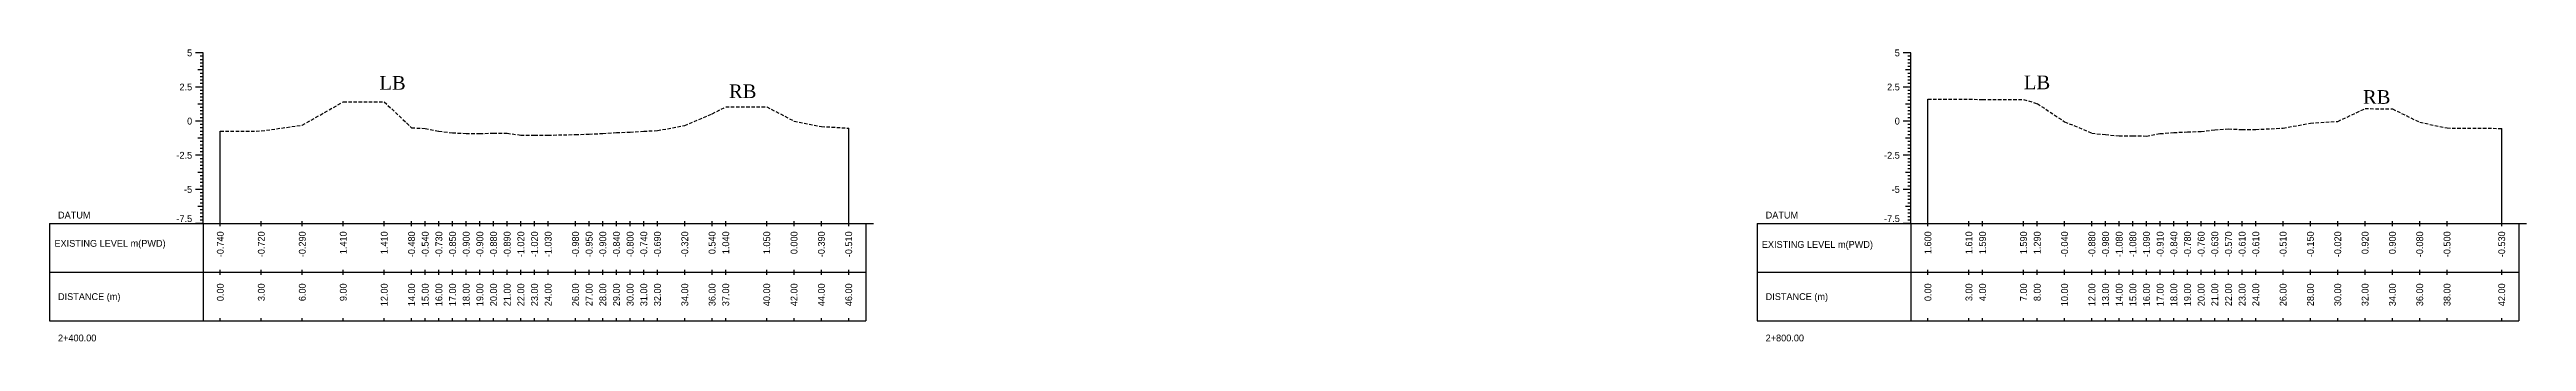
# Model space of a CAD drawing. Header units: inches. Extents: x 6579 to 9220, y -2276 to -1013.
# Drawn here: x 7905.2 to 8086.5, y -1119.5 to -1098.1 of the extents above; entities that cross this region are included whole.
import ezdxf
from ezdxf.enums import TextEntityAlignment as Align

# ---------------------------------------------------------------- set-up
doc = ezdxf.new("R2010")
doc.units = ezdxf.units.IN
doc.header["$MEASUREMENT"] = 0
doc.linetypes.add('HIDDEN', pattern=[0.375, 0.25, -0.125])
doc.layers.add('CS_Drawing', color=7, linetype='Continuous')
doc.layers.add('GL', color=3, linetype='HIDDEN')
doc.styles.add('romans', font='romans.shx')

msp = doc.modelspace()

# ---------------------------------------------------------------- linework, layer by layer
at = {"layer": 'CS_Drawing'}
for p, q in [((7916.45, -1098.39), (7915.89, -1098.39)), ((7916.45, -1098.39), (7916.06, -1098.39)), ((7916.45, -1098.39), (7916.22, -1098.39)), ((7916.45, -1098.64), (7916.22, -1098.64)), ((7916.45, -1110.89), (7916.45, -1098.39)), ((8041.45, -1098.39), (8040.89, -1098.39)), ((8041.45, -1098.39), (8041.06, -1098.39)), ((8041.45, -1098.39), (8041.22, -1098.39)), ((8041.45, -1098.64), (8041.22, -1098.64)), ((8041.45, -1110.89), (8041.45, -1098.39)), ((7916.45, -1099.64), (7916.06, -1099.64)), ((7916.45, -1098.89), (7916.22, -1098.89)), ((7916.45, -1099.14), (7916.22, -1099.14)), ((7916.45, -1099.39), (7916.22, -1099.39)), ((7916.45, -1099.64), (7916.22, -1099.64)), ((7916.45, -1099.89), (7916.22, -1099.89)), ((7916.45, -1100.14), (7916.22, -1100.14)), ((7916.45, -1100.39), (7916.22, -1100.39)), ((8041.45, -1099.64), (8041.06, -1099.64)), ((8041.45, -1098.89), (8041.22, -1098.89)), ((8041.45, -1099.14), (8041.22, -1099.14)), ((8041.45, -1099.39), (8041.22, -1099.39)), ((8041.45, -1099.64), (8041.22, -1099.64)), ((8041.45, -1099.89), (8041.22, -1099.89)), ((8041.45, -1100.14), (8041.22, -1100.14)), ((8041.45, -1100.39), (8041.22, -1100.39)), ((7916.45, -1100.89), (7915.89, -1100.89)), ((7916.45, -1100.89), (7916.06, -1100.89)), ((7916.45, -1102.14), (7916.06, -1102.14)), ((7916.45, -1100.64), (7916.22, -1100.64)), ((7916.45, -1100.89), (7916.22, -1100.89)), ((7916.45, -1101.14), (7916.22, -1101.14)), ((7916.45, -1101.39), (7916.22, -1101.39)), ((7916.45, -1101.64), (7916.22, -1101.64)), ((7916.45, -1101.89), (7916.22, -1101.89)), ((7916.45, -1102.14), (7916.22, -1102.14)), ((8041.45, -1100.89), (8040.89, -1100.89)), ((8041.45, -1100.89), (8041.06, -1100.89)), ((8041.45, -1102.14), (8041.06, -1102.14)), ((8041.45, -1100.64), (8041.22, -1100.64)), ((8041.45, -1100.89), (8041.22, -1100.89)), ((8041.45, -1101.14), (8041.22, -1101.14)), ((8041.45, -1101.39), (8041.22, -1101.39)), ((8041.45, -1101.64), (8041.22, -1101.64)), ((8041.45, -1101.89), (8041.22, -1101.89)), ((8041.45, -1102.14), (8041.22, -1102.14)), ((8042.7, -1110.89), (8042.7, -1101.79)), ((7916.45, -1103.39), (7915.89, -1103.39)), ((7916.45, -1103.39), (7916.06, -1103.39)), ((7916.45, -1102.39), (7916.22, -1102.39)), ((7916.45, -1102.64), (7916.22, -1102.64)), ((7916.45, -1102.89), (7916.22, -1102.89)), ((7916.45, -1103.14), (7916.22, -1103.14)), ((7916.45, -1103.39), (7916.22, -1103.39)), ((7916.45, -1103.64), (7916.22, -1103.64)), ((7916.45, -1103.89), (7916.22, -1103.89)), ((7916.45, -1104.14), (7916.22, -1104.14)), ((7917.7, -1110.89), (7917.7, -1104.13)), ((7963.7, -1110.89), (7963.7, -1103.9)), ((8041.45, -1103.39), (8040.89, -1103.39)), ((8041.45, -1103.39), (8041.06, -1103.39)), ((8041.45, -1102.39), (8041.22, -1102.39)), ((8041.45, -1102.64), (8041.22, -1102.64)), ((8041.45, -1102.89), (8041.22, -1102.89)), ((8041.45, -1103.14), (8041.22, -1103.14)), ((8041.45, -1103.39), (8041.22, -1103.39)), ((8041.45, -1103.64), (8041.22, -1103.64)), ((8041.45, -1103.89), (8041.22, -1103.89)), ((8041.45, -1104.14), (8041.22, -1104.14)), ((8084.7, -1110.89), (8084.7, -1103.92)), ((7916.45, -1105.89), (7915.89, -1105.89)), ((7916.45, -1104.64), (7916.06, -1104.64)), ((7916.45, -1105.89), (7916.06, -1105.89)), ((7916.45, -1104.39), (7916.22, -1104.39)), ((7916.45, -1104.64), (7916.22, -1104.64)), ((7916.45, -1104.89), (7916.22, -1104.89)), ((7916.45, -1105.14), (7916.22, -1105.14)), ((7916.45, -1105.39), (7916.22, -1105.39)), ((7916.45, -1105.64), (7916.22, -1105.64)), ((7916.45, -1105.89), (7916.22, -1105.89)), ((8041.45, -1105.89), (8040.89, -1105.89)), ((8041.45, -1104.64), (8041.06, -1104.64)), ((8041.45, -1105.89), (8041.06, -1105.89)), ((8041.45, -1104.39), (8041.22, -1104.39)), ((8041.45, -1104.64), (8041.22, -1104.64)), ((8041.45, -1104.89), (8041.22, -1104.89)), ((8041.45, -1105.14), (8041.22, -1105.14)), ((8041.45, -1105.39), (8041.22, -1105.39)), ((8041.45, -1105.64), (8041.22, -1105.64)), ((8041.45, -1105.89), (8041.22, -1105.89)), ((7916.45, -1107.14), (7916.06, -1107.14)), ((7916.45, -1106.14), (7916.22, -1106.14)), ((7916.45, -1106.39), (7916.22, -1106.39)), ((7916.45, -1106.64), (7916.22, -1106.64)), ((7916.45, -1106.89), (7916.22, -1106.89)), ((7916.45, -1107.14), (7916.22, -1107.14)), ((7916.45, -1107.39), (7916.22, -1107.39)), ((7916.45, -1107.64), (7916.22, -1107.64)), ((8041.45, -1107.14), (8041.06, -1107.14)), ((8041.45, -1106.14), (8041.22, -1106.14)), ((8041.45, -1106.39), (8041.22, -1106.39)), ((8041.45, -1106.64), (8041.22, -1106.64)), ((8041.45, -1106.89), (8041.22, -1106.89)), ((8041.45, -1107.14), (8041.22, -1107.14)), ((8041.45, -1107.39), (8041.22, -1107.39)), ((8041.45, -1107.64), (8041.22, -1107.64)), ((7916.45, -1108.39), (7915.89, -1108.39)), ((7916.45, -1108.39), (7916.06, -1108.39)), ((7916.45, -1107.89), (7916.22, -1107.89)), ((7916.45, -1108.14), (7916.22, -1108.14)), ((7916.45, -1108.39), (7916.22, -1108.39)), ((7916.45, -1108.64), (7916.22, -1108.64)), ((7916.45, -1108.89), (7916.22, -1108.89)), ((7916.45, -1109.14), (7916.22, -1109.14)), ((7916.45, -1109.39), (7916.22, -1109.39)), ((8041.45, -1108.39), (8040.89, -1108.39)), ((8041.45, -1108.39), (8041.06, -1108.39)), ((8041.45, -1107.89), (8041.22, -1107.89)), ((8041.45, -1108.14), (8041.22, -1108.14)), ((8041.45, -1108.39), (8041.22, -1108.39)), ((8041.45, -1108.64), (8041.22, -1108.64)), ((8041.45, -1108.89), (8041.22, -1108.89)), ((8041.45, -1109.14), (8041.22, -1109.14)), ((8041.45, -1109.39), (8041.22, -1109.39)), ((7905.2, -1110.89), (7916.45, -1110.89)), ((7905.2, -1110.89), (7905.2, -1118.02)), ((7916.45, -1110.89), (7915.89, -1110.89)), ((7916.45, -1109.64), (7916.06, -1109.64)), ((7916.45, -1110.89), (7916.06, -1110.89)), ((7916.45, -1109.64), (7916.22, -1109.64)), ((7916.45, -1109.89), (7916.22, -1109.89)), ((7916.45, -1110.14), (7916.22, -1110.14)), ((7916.45, -1110.39), (7916.22, -1110.39)), ((7916.45, -1110.64), (7916.22, -1110.64)), ((7916.45, -1110.89), (7916.22, -1110.89)), ((7916.45, -1110.89), (7964.95, -1110.89)), ((7916.45, -1110.89), (7916.45, -1118.02)), ((7917.7, -1111.08), (7917.7, -1110.71)), ((7920.7, -1111.08), (7920.7, -1110.71)), ((7923.7, -1111.08), (7923.7, -1110.71)), ((7926.7, -1111.08), (7926.7, -1110.71)), ((7929.7, -1111.08), (7929.7, -1110.71)), ((7931.7, -1111.08), (7931.7, -1110.71)), ((7932.7, -1111.08), (7932.7, -1110.71)), ((7933.7, -1111.08), (7933.7, -1110.71)), ((7934.7, -1111.08), (7934.7, -1110.71)), ((7935.7, -1111.08), (7935.7, -1110.71)), ((7936.7, -1111.08), (7936.7, -1110.71)), ((7937.7, -1111.08), (7937.7, -1110.71)), ((7938.7, -1111.08), (7938.7, -1110.71)), ((7939.7, -1111.08), (7939.7, -1110.71)), ((7940.7, -1111.08), (7940.7, -1110.71)), ((7941.7, -1111.08), (7941.7, -1110.71)), ((7943.7, -1111.08), (7943.7, -1110.71)), ((7944.7, -1111.08), (7944.7, -1110.71)), ((7945.7, -1111.08), (7945.7, -1110.71)), ((7946.7, -1111.08), (7946.7, -1110.71)), ((7947.7, -1111.08), (7947.7, -1110.71)), ((7948.7, -1111.08), (7948.7, -1110.71)), ((7949.7, -1111.08), (7949.7, -1110.71)), ((7951.7, -1111.08), (7951.7, -1110.71)), ((7953.7, -1111.08), (7953.7, -1110.71)), ((7954.7, -1111.08), (7954.7, -1110.71)), ((7957.7, -1111.08), (7957.7, -1110.71)), ((7959.7, -1111.08), (7959.7, -1110.71)), ((7961.7, -1111.08), (7961.7, -1110.71)), ((7963.7, -1111.08), (7963.7, -1110.71)), ((7964.95, -1110.89), (7965.51, -1110.89)), ((7964.95, -1110.89), (7965.34, -1110.89)), ((7964.95, -1110.89), (7965.17, -1110.89)), ((7964.95, -1110.89), (7964.95, -1118.02)), ((8030.2, -1110.89), (8041.45, -1110.89)), ((8030.2, -1110.89), (8030.2, -1118.02)), ((8041.45, -1110.89), (8040.89, -1110.89)), ((8041.45, -1109.64), (8041.06, -1109.64)), ((8041.45, -1110.89), (8041.06, -1110.89)), ((8041.45, -1109.64), (8041.22, -1109.64)), ((8041.45, -1109.89), (8041.22, -1109.89)), ((8041.45, -1110.14), (8041.22, -1110.14)), ((8041.45, -1110.39), (8041.22, -1110.39)), ((8041.45, -1110.64), (8041.22, -1110.64)), ((8041.45, -1110.89), (8041.22, -1110.89)), ((8041.45, -1110.89), (8085.95, -1110.89)), ((8041.45, -1110.89), (8041.45, -1118.02)), ((8042.7, -1111.08), (8042.7, -1110.71)), ((8045.7, -1111.08), (8045.7, -1110.71)), ((8046.7, -1111.08), (8046.7, -1110.71)), ((8049.7, -1111.08), (8049.7, -1110.71)), ((8050.7, -1111.08), (8050.7, -1110.71)), ((8052.7, -1111.08), (8052.7, -1110.71)), ((8054.7, -1111.08), (8054.7, -1110.71)), ((8055.7, -1111.08), (8055.7, -1110.71)), ((8056.7, -1111.08), (8056.7, -1110.71)), ((8057.7, -1111.08), (8057.7, -1110.71)), ((8058.7, -1111.08), (8058.7, -1110.71)), ((8059.7, -1111.08), (8059.7, -1110.71)), ((8060.7, -1111.08), (8060.7, -1110.71)), ((8061.7, -1111.08), (8061.7, -1110.71)), ((8062.7, -1111.08), (8062.7, -1110.71)), ((8063.7, -1111.08), (8063.7, -1110.71)), ((8064.7, -1111.08), (8064.7, -1110.71)), ((8065.7, -1111.08), (8065.7, -1110.71)), ((8066.7, -1111.08), (8066.7, -1110.71)), ((8068.7, -1111.08), (8068.7, -1110.71)), ((8070.7, -1111.08), (8070.7, -1110.71)), ((8072.7, -1111.08), (8072.7, -1110.71)), ((8074.7, -1111.08), (8074.7, -1110.71)), ((8076.7, -1111.08), (8076.7, -1110.71)), ((8078.7, -1111.08), (8078.7, -1110.71)), ((8080.7, -1111.08), (8080.7, -1110.71)), ((8084.7, -1111.08), (8084.7, -1110.71)), ((8085.95, -1110.89), (8086.51, -1110.89)), ((8085.95, -1110.89), (8086.34, -1110.89)), ((8085.95, -1110.89), (8086.17, -1110.89)), ((8085.95, -1110.89), (8085.95, -1118.02)), ((7905.2, -1114.46), (7916.45, -1114.46)), ((7916.45, -1114.46), (7964.95, -1114.46)), ((7916.45, -1114.46), (7964.95, -1114.46)), ((7917.7, -1114.64), (7917.7, -1114.27)), ((7920.7, -1114.64), (7920.7, -1114.27)), ((7923.7, -1114.64), (7923.7, -1114.27)), ((7926.7, -1114.64), (7926.7, -1114.27)), ((7929.7, -1114.64), (7929.7, -1114.27)), ((7931.7, -1114.64), (7931.7, -1114.27)), ((7932.7, -1114.64), (7932.7, -1114.27)), ((7933.7, -1114.64), (7933.7, -1114.27)), ((7934.7, -1114.64), (7934.7, -1114.27)), ((7935.7, -1114.64), (7935.7, -1114.27)), ((7936.7, -1114.64), (7936.7, -1114.27)), ((7937.7, -1114.64), (7937.7, -1114.27)), ((7938.7, -1114.64), (7938.7, -1114.27)), ((7939.7, -1114.64), (7939.7, -1114.27)), ((7940.7, -1114.64), (7940.7, -1114.27)), ((7941.7, -1114.64), (7941.7, -1114.27)), ((7943.7, -1114.64), (7943.7, -1114.27)), ((7944.7, -1114.64), (7944.7, -1114.27)), ((7945.7, -1114.64), (7945.7, -1114.27)), ((7946.7, -1114.64), (7946.7, -1114.27)), ((7947.7, -1114.64), (7947.7, -1114.27)), ((7948.7, -1114.64), (7948.7, -1114.27)), ((7949.7, -1114.64), (7949.7, -1114.27)), ((7951.7, -1114.64), (7951.7, -1114.27)), ((7953.7, -1114.64), (7953.7, -1114.27)), ((7954.7, -1114.64), (7954.7, -1114.27)), ((7957.7, -1114.64), (7957.7, -1114.27)), ((7959.7, -1114.64), (7959.7, -1114.27)), ((7961.7, -1114.64), (7961.7, -1114.27)), ((7963.7, -1114.64), (7963.7, -1114.27)), ((8030.2, -1114.46), (8041.45, -1114.46)), ((8041.45, -1114.46), (8085.95, -1114.46)), ((8041.45, -1114.46), (8085.95, -1114.46)), ((8042.7, -1114.64), (8042.7, -1114.27)), ((8045.7, -1114.64), (8045.7, -1114.27)), ((8046.7, -1114.64), (8046.7, -1114.27)), ((8049.7, -1114.64), (8049.7, -1114.27)), ((8050.7, -1114.64), (8050.7, -1114.27)), ((8052.7, -1114.64), (8052.7, -1114.27)), ((8054.7, -1114.64), (8054.7, -1114.27)), ((8055.7, -1114.64), (8055.7, -1114.27)), ((8056.7, -1114.64), (8056.7, -1114.27)), ((8057.7, -1114.64), (8057.7, -1114.27)), ((8058.7, -1114.64), (8058.7, -1114.27)), ((8059.7, -1114.64), (8059.7, -1114.27)), ((8060.7, -1114.64), (8060.7, -1114.27)), ((8061.7, -1114.64), (8061.7, -1114.27)), ((8062.7, -1114.64), (8062.7, -1114.27)), ((8063.7, -1114.64), (8063.7, -1114.27)), ((8064.7, -1114.64), (8064.7, -1114.27)), ((8065.7, -1114.64), (8065.7, -1114.27)), ((8066.7, -1114.64), (8066.7, -1114.27)), ((8068.7, -1114.64), (8068.7, -1114.27)), ((8070.7, -1114.64), (8070.7, -1114.27)), ((8072.7, -1114.64), (8072.7, -1114.27)), ((8074.7, -1114.64), (8074.7, -1114.27)), ((8076.7, -1114.64), (8076.7, -1114.27)), ((8078.7, -1114.64), (8078.7, -1114.27)), ((8080.7, -1114.64), (8080.7, -1114.27)), ((8084.7, -1114.64), (8084.7, -1114.27)), ((7905.2, -1118.02), (7916.45, -1118.02)), ((7916.45, -1118.02), (7964.95, -1118.02)), ((7917.7, -1118.02), (7917.7, -1117.83)), ((7920.7, -1118.02), (7920.7, -1117.83)), ((7923.7, -1118.02), (7923.7, -1117.83)), ((7926.7, -1118.02), (7926.7, -1117.83)), ((7929.7, -1118.02), (7929.7, -1117.83)), ((7931.7, -1118.02), (7931.7, -1117.83)), ((7932.7, -1118.02), (7932.7, -1117.83)), ((7933.7, -1118.02), (7933.7, -1117.83)), ((7934.7, -1118.02), (7934.7, -1117.83)), ((7935.7, -1118.02), (7935.7, -1117.83)), ((7936.7, -1118.02), (7936.7, -1117.83)), ((7937.7, -1118.02), (7937.7, -1117.83)), ((7938.7, -1118.02), (7938.7, -1117.83)), ((7939.7, -1118.02), (7939.7, -1117.83)), ((7940.7, -1118.02), (7940.7, -1117.83)), ((7941.7, -1118.02), (7941.7, -1117.83)), ((7943.7, -1118.02), (7943.7, -1117.83)), ((7944.7, -1118.02), (7944.7, -1117.83)), ((7945.7, -1118.02), (7945.7, -1117.83)), ((7946.7, -1118.02), (7946.7, -1117.83)), ((7947.7, -1118.02), (7947.7, -1117.83)), ((7948.7, -1118.02), (7948.7, -1117.83)), ((7949.7, -1118.02), (7949.7, -1117.83)), ((7951.7, -1118.02), (7951.7, -1117.83)), ((7953.7, -1118.02), (7953.7, -1117.83)), ((7954.7, -1118.02), (7954.7, -1117.83)), ((7957.7, -1118.02), (7957.7, -1117.83)), ((7959.7, -1118.02), (7959.7, -1117.83)), ((7961.7, -1118.02), (7961.7, -1117.83)), ((7963.7, -1118.02), (7963.7, -1117.83)), ((8030.2, -1118.02), (8041.45, -1118.02)), ((8041.45, -1118.02), (8085.95, -1118.02)), ((8042.7, -1118.02), (8042.7, -1117.83)), ((8045.7, -1118.02), (8045.7, -1117.83)), ((8046.7, -1118.02), (8046.7, -1117.83)), ((8049.7, -1118.02), (8049.7, -1117.83)), ((8050.7, -1118.02), (8050.7, -1117.83)), ((8052.7, -1118.02), (8052.7, -1117.83)), ((8054.7, -1118.02), (8054.7, -1117.83)), ((8055.7, -1118.02), (8055.7, -1117.83)), ((8056.7, -1118.02), (8056.7, -1117.83)), ((8057.7, -1118.02), (8057.7, -1117.83)), ((8058.7, -1118.02), (8058.7, -1117.83)), ((8059.7, -1118.02), (8059.7, -1117.83)), ((8060.7, -1118.02), (8060.7, -1117.83)), ((8061.7, -1118.02), (8061.7, -1117.83)), ((8062.7, -1118.02), (8062.7, -1117.83)), ((8063.7, -1118.02), (8063.7, -1117.83)), ((8064.7, -1118.02), (8064.7, -1117.83)), ((8065.7, -1118.02), (8065.7, -1117.83)), ((8066.7, -1118.02), (8066.7, -1117.83)), ((8068.7, -1118.02), (8068.7, -1117.83)), ((8070.7, -1118.02), (8070.7, -1117.83)), ((8072.7, -1118.02), (8072.7, -1117.83)), ((8074.7, -1118.02), (8074.7, -1117.83)), ((8076.7, -1118.02), (8076.7, -1117.83)), ((8078.7, -1118.02), (8078.7, -1117.83)), ((8080.7, -1118.02), (8080.7, -1117.83)), ((8084.7, -1118.02), (8084.7, -1117.83))]:
    msp.add_line(p, q, dxfattribs=at)
at = {"layer": 'GL'}
for points in [[(7917.7, -1104.13), (7920.7, -1104.11), (7923.7, -1103.68), (7926.7, -1101.98), (7929.7, -1101.98), (7931.7, -1103.87), (7932.7, -1103.93), (7933.7, -1104.12), (7934.7, -1104.24), (7935.7, -1104.29), (7936.7, -1104.29), (7937.7, -1104.27), (7938.7, -1104.28), (7939.7, -1104.41), (7940.7, -1104.41), (7941.7, -1104.42), (7943.7, -1104.37), (7944.7, -1104.34), (7945.7, -1104.29), (7946.7, -1104.23), (7947.7, -1104.19), (7948.7, -1104.13), (7949.7, -1104.08), (7951.7, -1103.71), (7953.7, -1102.85), (7954.7, -1102.35), (7957.7, -1102.34), (7959.7, -1103.39), (7961.7, -1103.78), (7963.7, -1103.9)], [(8042.7, -1101.79), (8045.7, -1101.78), (8046.7, -1101.8), (8049.7, -1101.8), (8050.7, -1102.1), (8052.7, -1103.43), (8054.7, -1104.27), (8055.7, -1104.37), (8056.7, -1104.47), (8057.7, -1104.47), (8058.7, -1104.48), (8059.7, -1104.3), (8060.7, -1104.23), (8061.7, -1104.17), (8062.7, -1104.15), (8063.7, -1104.02), (8064.7, -1103.96), (8065.7, -1104), (8066.7, -1104), (8068.7, -1103.9), (8070.7, -1103.54), (8072.7, -1103.41), (8074.7, -1102.47), (8076.7, -1102.49), (8078.7, -1103.47), (8080.7, -1103.89), (8084.7, -1103.92)]]:
    msp.add_lwpolyline(points, dxfattribs=at)

# ---------------------------------------------------------------- texts
at = {"char_height": 1, "width": 263.4059, "attachment_point": 1, "style": 'romans'}
for s, insert in [('{\\fTimes New Roman|b0|i0|c0|p18;LB}', (7929.34, -1100.09)), ('{\\fTimes New Roman|b0|i0|c0|p18;LB}', (8049.72, -1100.05)), ('{\\fTimes New Roman|b0|i0|c0|p18;RB}', (7954.93, -1100.7)), ('{\\fTimes New Roman|b0|i0|c0|p18;RB}', (8074.54, -1101.12))]:
    msp.add_mtext(s, dxfattribs=dict(at, insert=insert))
at = {"layer": 'CS_Drawing'}
for s, p in [('5', (7915.64, -1098.39)), ('5', (8040.64, -1098.39)), ('2.5', (7915.64, -1100.89)), ('2.5', (8040.64, -1100.89)), ('0', (7915.64, -1103.39)), ('0', (8040.64, -1103.39)), ('-2.5', (7915.64, -1105.89)), ('-2.5', (8040.64, -1105.89)), ('-5', (7915.64, -1108.39)), ('-5', (8040.64, -1108.39))]:
    msp.add_text(s, height=0.5, dxfattribs=at).set_placement(p, align=Align.MIDDLE_RIGHT)
for s, p in [('DATUM', (7905.82, -1110.27)), ('DATUM', (8030.82, -1110.27)), ('EXISTING LEVEL m(PWD)', (7905.56, -1112.34)), ('EXISTING LEVEL m(PWD)', (8030.54, -1112.42)), ('DISTANCE (m)', (7905.82, -1116.24)), ('DISTANCE (m)', (8030.82, -1116.24)), ('2+400.00', (7905.82, -1119.27)), ('2+800.00', (8030.82, -1119.27))]:
    msp.add_text(s, height=0.5, dxfattribs=at).set_placement(p, align=Align.MIDDLE_LEFT)
for p in [(7915.64, -1110.78), (8040.64, -1110.78)]:
    msp.add_text('-7.5', height=0.5, dxfattribs=at).set_placement(p, align=Align.RIGHT)
for s, p in [('-0.740', (7917.7, -1111.46)), ('-0.720', (7920.7, -1111.46)), ('-0.290', (7923.7, -1111.46)), ('1.410', (7926.7, -1111.46)), ('1.410', (7929.7, -1111.46)), ('-0.480', (7931.7, -1111.46)), ('-0.540', (7932.7, -1111.46)), ('-0.730', (7933.7, -1111.46)), ('-0.850', (7934.7, -1111.46)), ('-0.900', (7935.7, -1111.46)), ('-0.900', (7936.7, -1111.46)), ('-0.880', (7937.7, -1111.46)), ('-0.890', (7938.7, -1111.46)), ('-1.020', (7939.7, -1111.46)), ('-1.020', (7940.7, -1111.46)), ('-1.030', (7941.7, -1111.46)), ('-0.980', (7943.7, -1111.46)), ('-0.950', (7944.7, -1111.46)), ('-0.900', (7945.7, -1111.46)), ('-0.840', (7946.7, -1111.46)), ('-0.800', (7947.7, -1111.46)), ('-0.740', (7948.7, -1111.46)), ('-0.690', (7949.7, -1111.46)), ('-0.320', (7951.7, -1111.46)), ('0.540', (7953.7, -1111.46)), ('1.040', (7954.7, -1111.46)), ('1.050', (7957.7, -1111.46)), ('0.000', (7959.7, -1111.46)), ('-0.390', (7961.7, -1111.46)), ('-0.510', (7963.7, -1111.46)), ('1.600', (8042.7, -1111.46)), ('1.610', (8045.7, -1111.46)), ('1.590', (8046.7, -1111.46)), ('1.590', (8049.7, -1111.46)), ('1.290', (8050.7, -1111.46)), ('-0.040', (8052.7, -1111.46)), ('-0.880', (8054.7, -1111.46)), ('-0.980', (8055.7, -1111.46)), ('-1.080', (8056.7, -1111.46)), ('-1.080', (8057.7, -1111.46)), ('-1.090', (8058.7, -1111.46)), ('-0.910', (8059.7, -1111.46)), ('-0.840', (8060.7, -1111.46)), ('-0.780', (8061.7, -1111.46)), ('-0.760', (8062.7, -1111.46)), ('-0.630', (8063.7, -1111.46)), ('-0.570', (8064.7, -1111.46)), ('-0.610', (8065.7, -1111.46)), ('-0.610', (8066.7, -1111.46)), ('-0.510', (8068.7, -1111.46)), ('-0.150', (8070.7, -1111.46)), ('-0.020', (8072.7, -1111.46)), ('0.920', (8074.7, -1111.46)), ('0.900', (8076.7, -1111.46)), ('-0.080', (8078.7, -1111.46)), ('-0.500', (8080.7, -1111.46)), ('-0.530', (8084.7, -1111.46)), ('0.00', (7917.7, -1115.27)), ('3.00', (7920.7, -1115.27)), ('6.00', (7923.7, -1115.27)), ('9.00', (7926.7, -1115.27)), ('12.00', (7929.7, -1115.27)), ('14.00', (7931.7, -1115.27)), ('15.00', (7932.7, -1115.27)), ('16.00', (7933.7, -1115.27)), ('17.00', (7934.7, -1115.27)), ('18.00', (7935.7, -1115.27)), ('19.00', (7936.7, -1115.27)), ('20.00', (7937.7, -1115.27)), ('21.00', (7938.7, -1115.27)), ('22.00', (7939.7, -1115.27)), ('23.00', (7940.7, -1115.27)), ('24.00', (7941.7, -1115.27)), ('26.00', (7943.7, -1115.27)), ('27.00', (7944.7, -1115.27)), ('28.00', (7945.7, -1115.27)), ('29.00', (7946.7, -1115.27)), ('30.00', (7947.7, -1115.27)), ('31.00', (7948.7, -1115.27)), ('32.00', (7949.7, -1115.27)), ('34.00', (7951.7, -1115.27)), ('36.00', (7953.7, -1115.27)), ('37.00', (7954.7, -1115.27)), ('40.00', (7957.7, -1115.27)), ('42.00', (7959.7, -1115.27)), ('44.00', (7961.7, -1115.27)), ('46.00', (7963.7, -1115.27)), ('0.00', (8042.7, -1115.27)), ('3.00', (8045.7, -1115.27)), ('4.00', (8046.7, -1115.27)), ('7.00', (8049.7, -1115.27)), ('8.00', (8050.7, -1115.27)), ('10.00', (8052.7, -1115.27)), ('12.00', (8054.7, -1115.27)), ('13.00', (8055.7, -1115.27)), ('14.00', (8056.7, -1115.27)), ('15.00', (8057.7, -1115.27)), ('16.00', (8058.7, -1115.27)), ('17.00', (8059.7, -1115.27)), ('18.00', (8060.7, -1115.27)), ('19.00', (8061.7, -1115.27)), ('20.00', (8062.7, -1115.27)), ('21.00', (8063.7, -1115.27)), ('22.00', (8064.7, -1115.27)), ('23.00', (8065.7, -1115.27)), ('24.00', (8066.7, -1115.27)), ('26.00', (8068.7, -1115.27)), ('28.00', (8070.7, -1115.27)), ('30.00', (8072.7, -1115.27)), ('32.00', (8074.7, -1115.27)), ('34.00', (8076.7, -1115.27)), ('36.00', (8078.7, -1115.27)), ('38.00', (8080.7, -1115.27)), ('42.00', (8084.7, -1115.27))]:
    msp.add_text(s, height=0.5, rotation=90, dxfattribs=at).set_placement(p, align=Align.MIDDLE_RIGHT)

doc.saveas('drawing.dxf')
